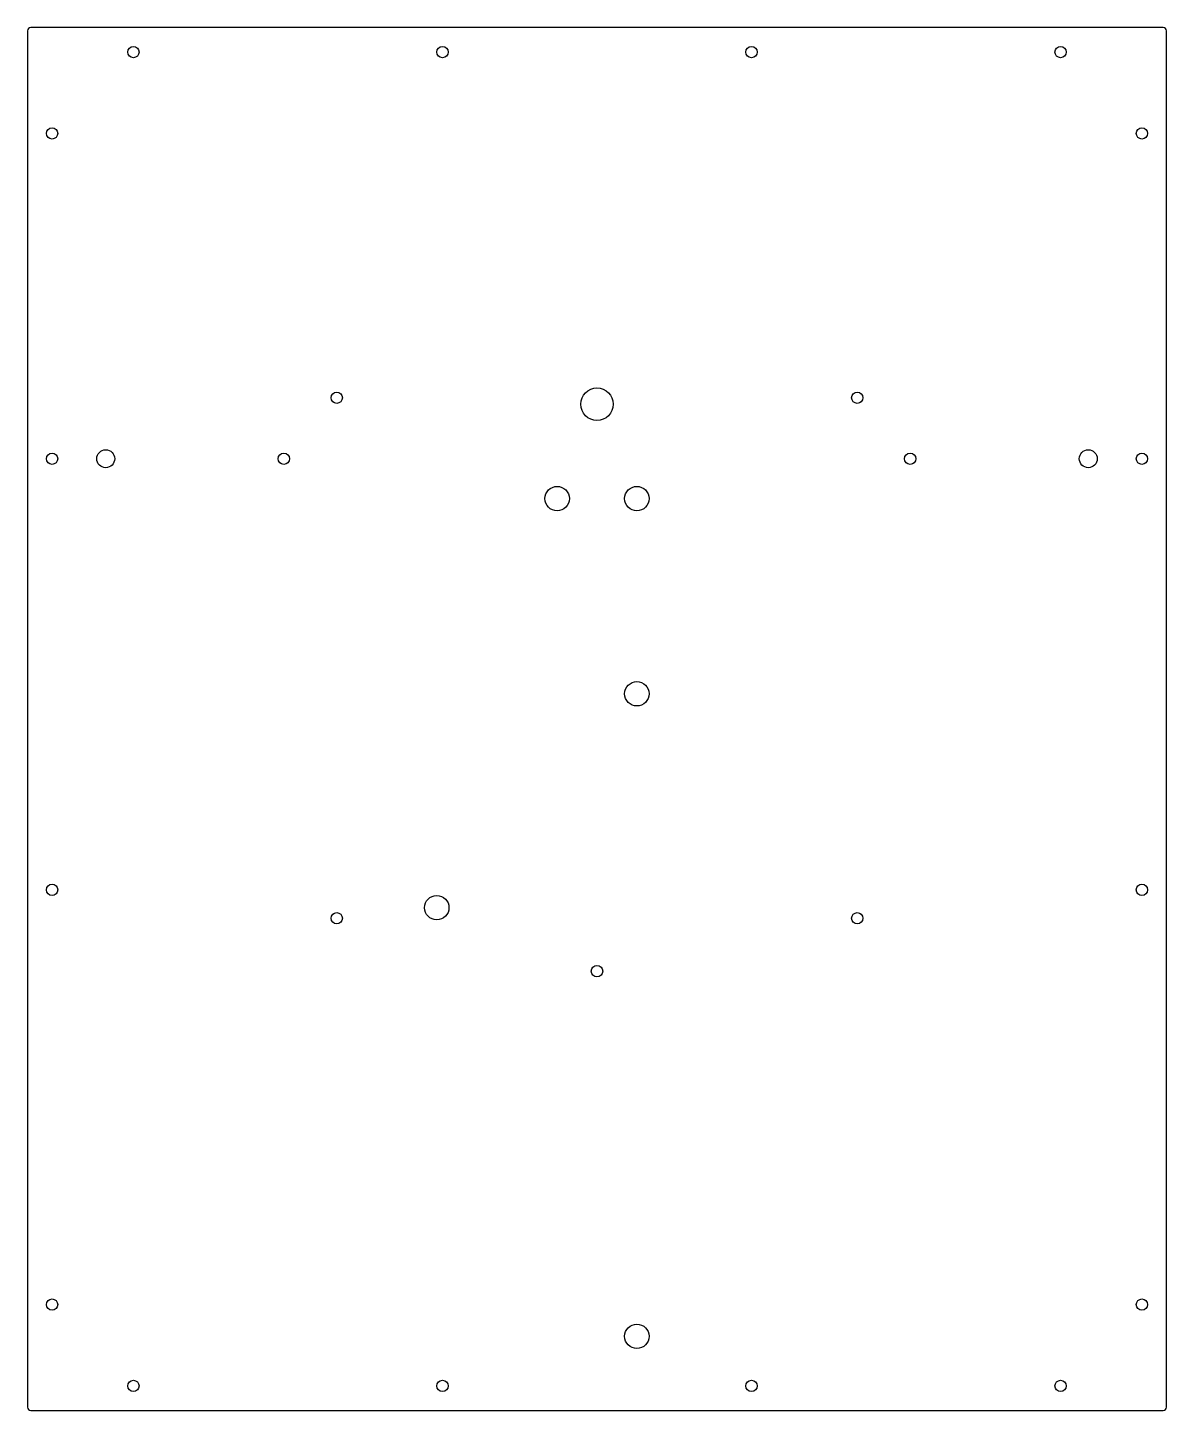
# Model space of a CAD drawing. Header units: millimetres. Extents: x -350 to 350, y -425 to 425.
import ezdxf

# ---------------------------------------------------------------- set-up
doc = ezdxf.new("R2010")
doc.units = ezdxf.units.MM
doc.layers.add('CUTOUTS', color=1, linetype='CONTINUOUS')
doc.layers.add('PERIMETER', color=5, linetype='CONTINUOUS')

msp = doc.modelspace()

# ---------------------------------------------------------------- linework, layer by layer
at = {"layer": 'CUTOUTS'}
for centre, radius in [((-285, 410), 3.5), ((-95, 410), 3.5), ((95, 410), 3.5), ((285, 410), 3.5), ((-335, 360), 3.5), ((335, 360), 3.5), ((-160, 197.5), 3.5), ((0, 193.5), 10), ((160, 197.5), 3.5), ((-335, 160), 3.5), ((-302, 160), 5.5), ((-192.5, 160), 3.5), ((192.5, 160), 3.5), ((302, 160), 5.5), ((335, 160), 3.5), ((-24.5, 135.5), 7.5), ((24.5, 135.5), 7.5), ((24.5, 15.5), 7.5), ((-335, -105), 3.5), ((335, -105), 3.5), ((-98.5, -116), 7.5), ((-160, -122.5), 3.5), ((160, -122.5), 3.5), ((0, -155), 3.5), ((-335, -360), 3.5), ((335, -360), 3.5), ((24.5, -379.5), 7.5), ((-285, -410), 3.5), ((-95, -410), 3.5), ((95, -410), 3.5), ((285, -410), 3.5)]:
    msp.add_circle(centre, radius, dxfattribs=at)
at = {"layer": 'PERIMETER'}
msp.add_lwpolyline([(-350, 423), (-350, -423, 0.414214), (-348, -425), (348, -425, 0.414214), (350, -423), (350, 423, 0.414214), (348, 425), (-348, 425, 0.414214)], format="xyb", close=True, dxfattribs=at)

doc.saveas('drawing.dxf')
